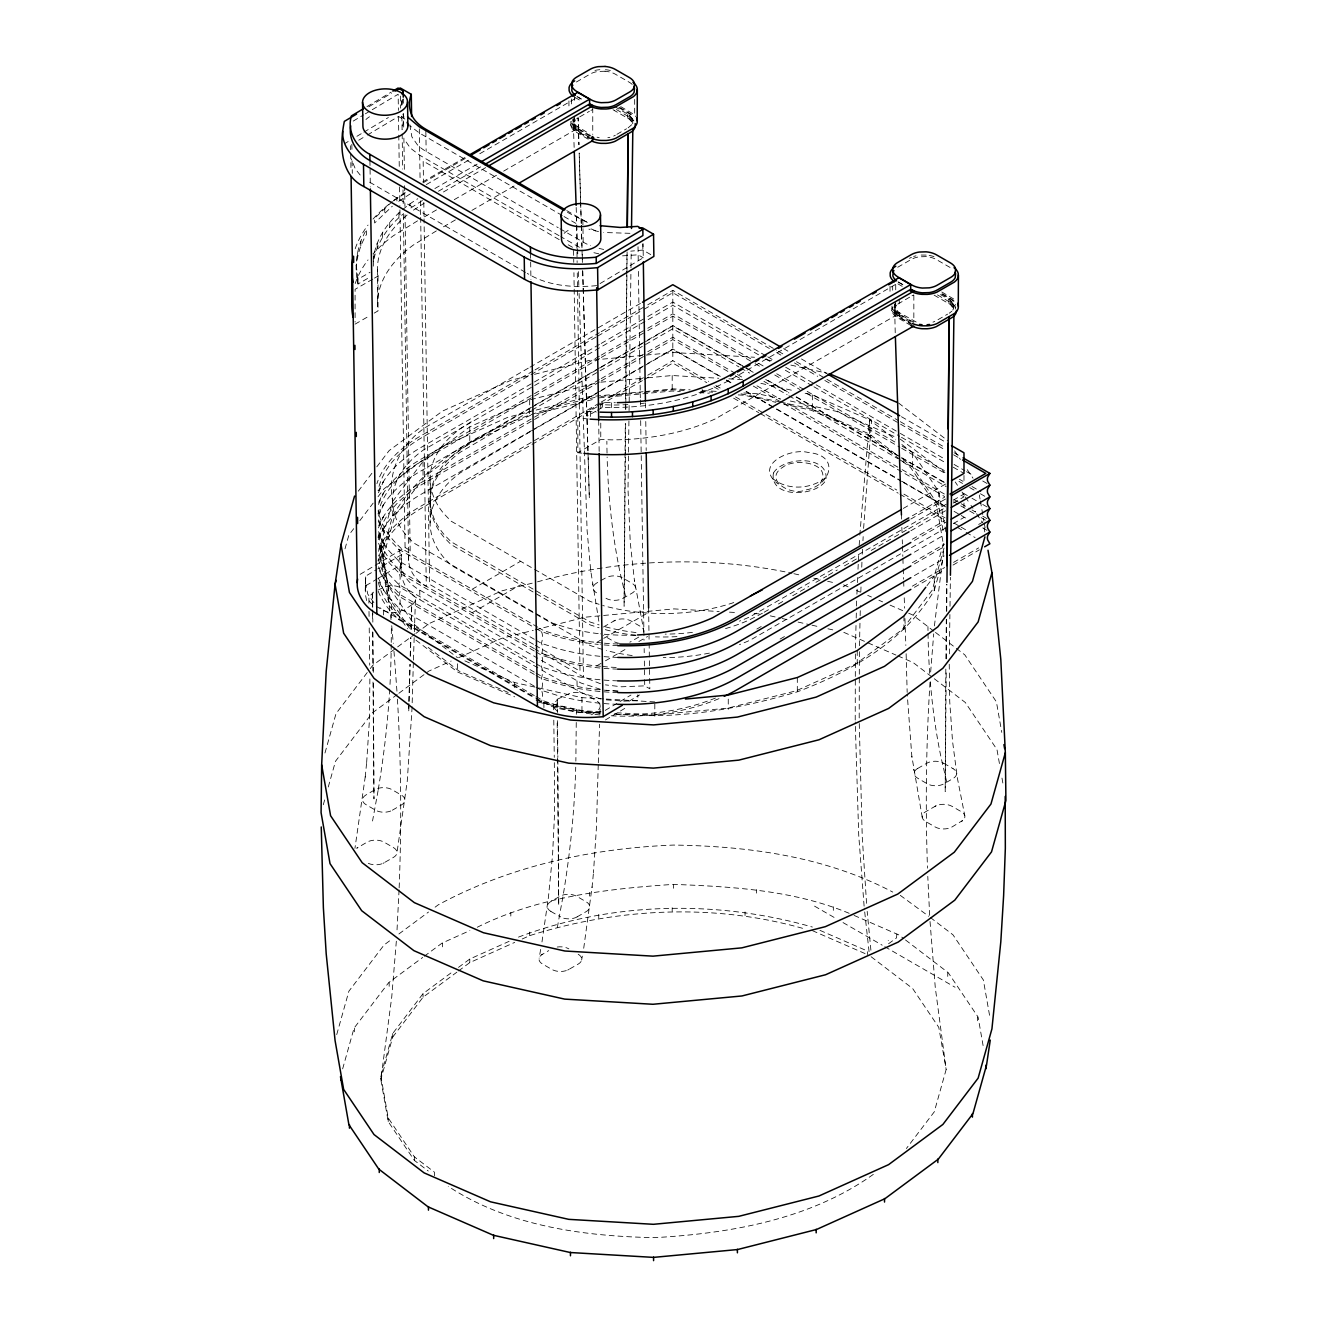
<?xml version="1.0" encoding="UTF-8"?>
<svg xmlns="http://www.w3.org/2000/svg" width="1327" height="1327" viewBox="0 0 1327 1327"><rect width="100%" height="100%" fill="white"/><g stroke="black" fill="none" stroke-linecap="round" stroke-linejoin="round"><path stroke-width="0.75" stroke-dasharray="5 3.75" d="M859.365 651.706L859.199 719.831M625.034 452.673L624.105 606.24L625.382 456.952M625.05 450.599L625.299 423.695M625.448 409.197L625.531 400.92M625.548 398.863L626.792 270.542M626.808 268.469L626.941 253.971M625.399 454.879L625.68 421.754M625.78 409.33L625.813 405.183M625.83 403.126L626.925 274.739M626.941 272.665L627.107 251.964M855.368 653.929L855.218 720.047M945.819 669.09L945.206 791.622L946.234 669.256M945.919 658.739L946.3 619.41M946.367 611.133L946.632 584.228M946.317 658.889L946.649 619.56M946.732 611.266L946.947 584.361M391.233 642.401L391.399 626.029M391.482 617.851L391.664 599.422M576.25 722.469L575.951 751.115A837.022 483.26 -60 0 1 575.852 761.134M576.333 714.274L576.416 706.097M408.865 703.426L408.749 711.504L408.998 703.293M408.898 701.402L409.943 664.396M412.183 702.763L413.36 662.173M628.932 420.908L628.003 489.182L630.275 542.76L634.505 581.243L634.389 580.247L643.728 630.358M629.064 410.557L630.955 269.879M630.972 267.805L631.204 251.251M949.236 664.213L949.734 701.651L952.521 741.13L957.364 778.086L964.812 815.74M949.369 653.863L949.9 614.55M950.016 606.273L950.397 577.311M859.481 645.718L860.095 617.702M860.145 615.695L860.377 605.693M401.733 105.447L401.749 97.916M409.827 124.738L411.851 136.781L417.375 144.776A53.379 31.35 -0.9 0 0 426.149 151.477L558.203 227.697M537.85 667.813L419.896 599.721C402.612 591.527 397.387 570.71 402.015 553.359L402.91 553.873L377.714 568.918M401.019 572.302L401.683 554.603M420.676 217.412L426.299 586.285C413.543 579.849 404.868 564.506 410.176 550.456L405.05 214.725M855.417 647.991L856.147 620.024M856.197 618.017L856.462 608.031M856.512 606.024L856.661 600.036M409.048 701.253L410.143 664.28M410.375 656.069L410.922 637.59M411.171 629.38L411.735 604.648A12.772 7.381 0 0 0 415.368 600.302L415.467 599.323A13.486 7.78 0 0 0 411.486 593.932L401.202 587.977A13.486 7.78 0 0 0 391.863 585.671A12.822 7.398 0 0 0 382.607 587.828L378.245 590.034M410.192 656.168L410.74 637.623M410.988 629.38L411.735 604.648M412.133 706.827L407.273 780.973L396.889 853.394M413.427 660.133L414.306 633.775M414.372 631.752L415.467 599.323M598.245 764.783L596.42 827.915L593.468 872.735M598.311 762.743L599.605 724.227M599.953 714.092L600.219 705.981A13.486 7.78 0 0 0 596.238 700.59L585.953 694.635A13.486 7.78 0 0 0 576.615 692.346L574.89 692.395A12.772 7.381 0 0 0 567.359 694.502L557.008 699.395L557.108 711.736M399.062 889.886L396.972 930.973M399.145 887.829C401.699 823.835 401.152 759.691 397.221 695.763M860.825 591.958L861.041 586.103M861.754 567.193L861.953 561.669M856.91 594.214L857.342 584.494M857.424 582.553L857.673 576.731M858.005 569.283L858.718 552.695M862.235 554.222L862.616 546.89M862.948 540.736L863.164 536.622M863.612 528.411L871.524 420.659L812.356 394.882L804.444 393.107M396.342 941.175L391.73 997.124L380.832 1079.481L388.214 1121.547L414.356 1160.395L428.239 1171.011M930.028 682.211C926.097 744.099 925.317 806.202 927.49 868.173M930.658 671.993L933.71 633.842M859.183 545.397L859.68 537.203M859.813 535.163L869.517 419.78L895.692 439.818M366.65 762.627L369.437 719.931L369.885 677.599M934.407 625.929L943.729 550.075M368.889 603.121L368.923 597.979A12.772 7.381 0 0 1 372.572 593.633L373.468 592.141M588.209 139.186L574.989 131.423A19.739 11.396 0 0 1 571.058 126.082L570.992 123.179A18.843 10.881 0 0 1 571.456 121.752M574.143 147.397L573.364 124.622L575.503 119.795M553.641 709.779L553.691 704.654A12.772 7.381 0 0 1 557.323 700.308L557.008 699.395M910.952 325.53L896.073 316.805A19.739 11.396 0 0 1 892.142 311.463L892.092 308.561A18.843 10.881 0 0 1 892.54 307.134M895.227 332.778L894.564 304.696C891.296 315.693 904.168 319.276 911.019 323.523M356.2 269.862C355.686 255.663 359.368 241.614 366.617 229.405L366.617 234.182C357.842 249.012 353.762 267.075 358.025 283.995L370.034 277.061M373.285 261.402C374.861 234.166 395.579 212.337 417.773 198.735M373.285 266.18L373.982 254.071M366.634 600.55L365.29 594.015L365.738 576.084L376.005 569.947M365.224 590.648L365.738 576.084M365.224 777.091L366.716 761.831M583.714 948.274L592.091 886.851M592.024 887.63L593.551 871.922M365.307 776.312L354.939 848.368M401.832 104.12L403.259 97.186L403.358 103.241M541.98 941.938L548.399 897.566L552.563 854.953L554.62 812.622L554.304 759.442M378.095 790.544L372.539 820.998M540.67 949.419L539.11 958.21M581.641 960.068L582.337 956.137M368.309 863.363A12.059 6.967 0 0 0 383.005 863.363L393.489 857.391A12.043 6.95 0 0 0 393.439 847.571L384.117 842.181A12.043 6.95 0 0 0 367.081 842.147L356.747 848.218L357.792 847.522M578.19 954.246A12.043 6.95 0 0 1 578.257 964.066L567.757 970.037A12.059 6.967 0 0 1 551.883 969.44L542.544 964.049A12.059 6.967 0 0 1 541.499 954.876L548.748 950.613M557.29 927.673L562.847 897.218A837.022 483.26 -60 0 0 575.719 767.188M567.757 970.037L568.935 969.44M345.003 548.831L348.868 535.046L353.728 528.66M594.795 383.387L529.689 399.891L469.775 426.863L423.048 461.464L392.726 501.324L380.832 543.738L380.832 558.02L388.214 600.086L407.538 628.816M324.966 753.023L336.03 713.578L369.039 670.185M380.832 558.02L392.726 515.606L392.726 501.324M323.29 804.759L324.966 798.837M328.283 786.977L335.482 761.283L372.224 712.997L397.188 694.519M336.726 1034.596L348.868 991.236L384.117 944.924L392.344 938.836M342.648 1068.865L354.044 1028.16L388.711 982.594L422.683 957.447M392.726 1033.501L392.726 1037.067L380.832 1079.481L380.832 1075.898L392.726 1033.501L423.048 993.641L452.043 972.16M614.335 713.826C676.106 720.179 738.16 709.348 797.311 691.831C851.204 671.346 904.185 641.505 934.274 590.399L934.274 576.117L943.995 541.416M944.028 548.018L932.234 590.117L902.128 629.678L855.766 664.014L796.3 690.77L727.777 708.154L654.875 714.971L617.685 712.798M934.274 590.399L943.995 555.698M930.028 921.502L935.27 987.47L946.168 1069.446L934.274 1111.844L906.374 1148.518M373.982 258.831C377.863 240.734 389.342 225.043 403.673 213.664M378.427 492.699L383.503 481.386L383.005 482.215M378.427 504.426L383.503 493.113L383.005 493.943M378.427 516.153L383.503 504.841L383.005 505.67M378.427 527.881L383.503 516.568L383.005 517.397M378.427 539.608L383.503 528.295L383.005 529.125M378.427 551.335L383.503 540.023L383.005 540.852M896.604 305.16L894.979 307.499L894.63 311.264M955.224 309.075L955.639 307.748M952.786 310.103C957.845 301.544 943.961 296.9 939.052 293.831M358.257 491.189L371.859 473.324M376.802 466.822L389.159 450.583L442.472 411.105L510.829 380.335L532.492 374.844M359.799 520.665L373.169 503.099M378.029 496.713L384.117 488.734L438.408 448.526L508.025 417.192L534.101 410.574M392.726 515.606C436.135 443.666 520.167 412.481 598.742 396.673M370.266 668.592L372.705 665.374L395.977 648.14M392.726 1037.067L423.048 997.207L456.886 972.16M820.219 483.293C833.24 463.173 795.072 457.467 783.03 467.087C762.627 479.594 791.041 496.381 805.174 490.061C830.32 486.329 841.401 455.327 808.359 452.524C790.61 447.481 752.492 465.014 778.285 484.04M927.009 585.671L934.274 576.117M631.702 124.721L628.135 127.84M392.344 201.439L374.629 218.209L374.629 222.986L392.344 206.199M961.378 821.579L962.357 820.667L952.073 826.937A12.043 6.95 0 0 1 935.071 826.92L925.715 821.529A12.043 6.95 0 0 1 925.665 811.693L936.165 805.738A12.059 6.967 0 0 1 952.04 806.335L961.378 811.726A12.059 6.967 0 0 1 962.423 820.882M951.841 311.231L949.22 313.222M393.87 200.195L408.6 190.159M591.577 714.772L596.486 711.322A12.822 7.398 0 0 0 600.219 705.981M397.636 646.913L414.256 634.605M415.915 633.377L429.218 623.524L501.672 590.913L535.478 582.337M398.863 693.275L428.82 671.097L451.147 661.045M869.649 436.251L871.093 435.273M825.361 477.803C810.946 489.364 787.508 490.642 772.944 478.732M398.913 933.959L428.521 912.031M435.107 907.17L438.408 904.732C510.729 865.751 591.942 848.285 673.602 845.067C748.843 846.128 825.411 856.578 892.756 892.076M424.308 956.236L442.107 943.066L469.874 930.575M458.495 967.383L469.775 959.039L509.104 941.341M458.495 970.966L469.775 962.606L514.71 942.386M896.87 934.059L896.538 937.874L888.244 944.011L888.244 940.445M873.332 1174.378C810.316 1219.347 730.696 1233.364 654.808 1237.643C583.648 1236.3 508.755 1226.231 448.244 1186.338M603.553 627.007A12.043 6.95 0 0 1 604.581 626.311L615.081 620.356A12.059 6.967 0 0 1 630.955 620.953L640.294 626.344A12.059 6.967 0 0 1 643.728 632.183M934.988 806.335L936.165 805.738M917.604 768.515L926.81 763.207A11.976 6.917 0 0 1 943.713 763.29M576.698 118.75L578.124 117.804L578.937 144.709L578.124 117.804M897.798 304.115L910.438 296.701M541.499 954.876L542.544 954.196M393.406 200.891L407.041 192.083M410.275 193.858L396.906 202.5L396.906 197.723M422.434 200.477L409.993 208.521L409.993 203.761M413.477 210.13L424.142 203.23M471.218 421.704L460.486 428.638A139.385 80.466 0 0 0 444.064 513.897L451.064 521.146L590.133 601.446L599.091 604.316M366.965 106.608L391.15 92.16M368.806 106.774L391.531 93.189M353.247 121.072L363.615 114.868M365.34 113.84L370.515 110.738M372.24 109.71L398.15 94.234L398.399 110.39M344.672 143.615L348.172 141.525M356.913 136.299L362.155 133.164M363.913 132.136L388.38 117.506M358.771 140.198L365.671 136.067M367.397 135.022L398.498 116.461L403.607 119.397L402.098 129.747L401.849 113.575M600.086 283.563L643.263 257.77L643.048 243.621M360.164 574.326L405.067 547.504L399.858 205.569M365.887 585.671L376.155 579.534M377.863 578.522L401.832 564.207M605.278 710.36L630.955 695.016M629.114 701.203L639.465 695M605.427 719.947L627.671 706.661M422.749 181.882L465.512 157.183M423.081 182.827L467.668 157.084M426.315 184.586L470.869 158.875M479.777 153.733L576.001 98.165M434.891 188.534L477.571 163.885M438.441 191.237L482.895 165.576M443.45 191.984L486.113 167.368M579.733 116.876L589.354 111.319M417.541 220.846L393.406 235.725A191.138 110.357 0 0 0 373.003 253.921M424.54 216.815L436.782 209.732M454.265 199.647L496.547 175.23M503.646 171.133L574.641 130.146L589.453 138.705M436.334 230.915L413.477 244.948A165.477 95.527 0 0 0 377.399 304.663L378.029 310.9L370.979 314.98M443.45 226.817L457.666 218.607M471.881 210.396L514.544 185.763M358.025 283.995L358.025 279.217L370.034 272.284M616.906 134.309L626.526 128.769M372.738 279.134L355.089 289.319L355.089 322.096M374.496 278.106L378.029 276.066L377.399 269.845A165.477 95.527 0 0 1 407.124 215.057M355.089 324.136L369.205 315.992M528.262 368.176L433.664 422.782C404.951 437.13 386.439 468.215 392.543 500.611M530.037 367.148L640.692 303.253M533.155 370.979L420.344 436.119A157.697 91.049 0 0 0 376.918 483.658M534.947 369.951L599.406 332.729M601.197 331.7L645.967 305.857M647.758 304.812L672.822 290.348L776.726 350.328M595.923 337.108L422.434 437.263A154.828 89.39 0 0 0 378.046 490.592M597.714 336.079L642.417 310.253M644.209 309.224L672.822 292.703L769.395 348.47M599.406 344.456L420.344 447.846A157.697 91.049 0 0 0 378.112 492.052M601.197 343.428L645.967 317.584M647.758 316.539L672.822 302.075L765.978 355.852M599.406 356.183L420.344 459.573A157.697 91.049 0 0 0 378.112 503.779M601.197 355.155L645.967 329.312M647.758 328.267L672.822 313.802L751.646 359.302M599.505 358.489L422.434 460.718A154.828 89.39 0 0 0 378.046 514.047M601.28 357.461L646 331.65M647.792 330.622L672.822 316.158L753.305 362.619M599.406 367.911L420.344 471.301A157.697 91.049 0 0 0 378.112 515.506M601.197 366.882L645.967 341.039M647.758 339.994L672.822 325.53L744.48 366.899M530.087 408.301L460.486 449.239A139.385 80.466 0 0 0 444.064 534.499L451.064 541.748L590.133 622.031L599.091 624.917M531.878 407.273L672.822 325.911L740.698 365.091M530.087 411.171L460.486 452.092A139.385 80.466 0 0 0 444.064 537.352L451.064 544.601L590.133 624.901L599.091 627.771M531.878 410.126L672.822 328.764L738.923 366.915M599.406 379.638L420.344 483.028A157.697 91.049 0 0 0 378.112 527.234M601.197 378.61L645.967 352.766M647.758 351.721L672.822 337.257L735.523 373.451M599.505 381.944L422.434 484.173A154.828 89.39 0 0 0 378.046 537.501M601.28 380.915L646 355.105M647.792 354.077L672.822 339.612L728.274 371.626M599.406 391.365L420.344 494.755A157.697 91.049 0 0 0 378.112 538.961M601.197 390.337L645.967 364.494M647.758 363.449L672.822 348.984L724.774 378.975M530.087 431.756L460.486 472.694A139.385 80.466 0 0 0 444.064 557.954L451.064 565.202L590.133 645.486L602.69 649.533M531.878 430.728L672.822 349.366L719.267 376.171M599.406 403.093L420.344 506.483A157.697 91.049 0 0 0 378.112 550.688M601.197 402.064L645.967 376.221M647.758 375.193L672.822 360.712L708.651 381.396M595.641 411.27L587.065 416.23L587.065 411.453L595.641 406.493M597.366 405.515L602.508 402.529L615.38 402.711M642.417 380.617L422.434 507.627A154.828 89.39 0 0 0 378.046 560.956M644.209 379.588L672.822 363.067L706.81 382.69M597.366 410.275L602.508 407.306C646.913 408.716 692.545 400.754 731.691 379.041L898.877 282.518L903.936 285.454M897.716 267.258L911.301 259.412A17.218 9.936 0 0 1 919.229 256.824L926.146 256.609A18.313 10.566 0 0 1 936.447 259.594L950.397 267.639A18.313 10.566 0 0 1 951.957 268.668M588.043 418.934L577.826 417.922L577.826 452.739L600.766 439.502L611.581 439.851A165.477 95.527 0 0 0 714.988 419.033L895.725 315.527L912.196 325.032M411.884 604.73L403.259 610.636L401.699 610.453A12.772 7.381 0 0 1 394.169 612.543L392.444 612.61A13.486 7.78 0 0 1 383.121 610.304L376.238 606.356M938.007 319.691L947.611 314.134M472.13 589.271L520.599 561.288M472.13 612.726L520.599 584.743M600.932 580.579L605.726 577.826A11.976 6.917 0 0 1 622.612 577.908L632 583.283A11.976 6.917 0 0 1 632.166 593.086L622.91 598.377A11.976 6.917 0 0 1 606.008 598.278M596.702 642.417L601.977 639.365M603.735 638.353L647.626 613.008M638.735 637.093L630.988 641.571A12.043 6.95 0 0 1 629.811 642.168M596.702 665.872L603.735 661.808M605.477 660.796L626.56 648.638M638.851 641.538L647.626 636.462M903.305 508.44L946.134 483.708L899.673 456.87M392.361 810.2L401.567 804.875A11.976 6.917 0 0 0 401.401 795.122L392.112 789.714A11.976 6.917 0 0 0 375.126 789.615L365.97 794.956A11.976 6.917 0 0 0 366.119 804.709L375.425 810.133A11.976 6.917 0 0 0 392.41 810.216M912.379 515.788L944.625 497.177M910.853 519.039L946.018 498.736M946.134 504.31L750.369 616.591A139.385 80.466 0 0 1 739.471 621.136M953.284 500.179L963.983 494.009M764.153 612.228L771.302 608.098M778.435 603.984L785.567 599.87M792.7 595.74L808.757 586.468M815.906 582.354L826.605 576.167M828.396 575.138L837.304 569.996M844.453 565.866L856.927 558.667M871.209 550.423L892.623 538.065M894.398 537.037L906.888 529.821M908.68 528.793L946.134 507.163L903.256 482.398M953.284 503.033L963.983 496.862L960.416 494.789M910.853 530.767L946.018 510.464M756.871 629.031L762.229 625.929M912.379 539.243L944.625 520.632M914.419 540.421L946.018 522.191M946.134 527.764L750.369 640.045A139.385 80.466 0 0 1 739.471 644.59M953.284 523.634L963.983 517.464M914.419 552.148L944.26 534.93M780.11 639.067L785.468 635.981M912.379 562.698L944.625 544.087M978.646 524.447L985.812 520.317L980.437 517.215M914.419 563.875L944.26 546.658M914.419 575.603L944.26 558.385M912.379 586.152L944.625 567.541M953.566 562.383L978.646 547.902M914.419 587.33L944.26 570.112M953.035 565.053L979.359 549.842M577.112 916.857L586.318 911.549A11.976 6.917 0 0 0 586.152 901.796L576.863 896.372A11.976 6.917 0 0 0 559.878 896.289L550.722 901.614A11.976 6.917 0 0 0 550.871 911.384M762.378 613.256L750.369 619.444A139.385 80.466 0 0 1 723.878 629.048M613.887 620.953L615.081 620.356M383.005 863.363L384.183 862.766M590.946 110.406L592.588 109.577M613.688 136.067L615.313 135.238M909.493 258.301L911.433 257.322M912.031 295.772L913.673 294.959M530.7 415.235L471.234 442.007L424.872 476.327L394.766 515.888L382.972 557.987L390.304 599.738L409.479 628.235M458.595 657.694L501.407 638.42L533.272 630.342M477.272 927.241C537.933 896.952 606.588 888.841 673.436 884.379C733.765 886.668 796.134 890.367 852.216 914.602M518.459 937.127C611.764 901.697 716.597 899.656 812.356 927.042M522.208 939.002L529.689 935.635C618.316 907.718 714.739 903.123 804.444 928.85M932.964 322.129L934.772 321.433M534.466 374.33L589.603 360.347L673.419 352.518L754.516 357.262M536.108 410.06L588.243 396.839L643.114 391.714M536.572 413.742L595.309 398.846M537.468 581.84C619.692 558.883 708.419 555.316 791.904 573.264M535.262 629.827L585.041 617.204L674.033 608.894L719.184 611.531M607.849 137.693L609.922 137.295M650.728 254.602L642.882 250.057L630.756 251.151M649.683 678.445L649.832 688.813L644.723 685.86L621.484 686.789L605.427 684.865M600.783 382.193L645.668 377.996M647.709 377.813L672.192 375.524L718.736 378.245M645.154 391.531L673.602 388.861L690.123 389.839M600.783 396.474L672.192 389.806L684.334 390.52M599.223 397.851L672.125 391.034L680.386 391.531M596.619 285.637C573.115 287.859 547.852 286.118 527.3 273.412M629.943 233.32L603.685 232.49M599.19 712.616L576.532 712.217L556.395 708.054A60.644 35.613 -0.9 0 1 543.854 702.597L383.403 609.972A60.644 35.613 -0.9 0 1 379.87 607.7M921.187 255.049L926.511 255.083M622.512 255.846L638.154 254.817L643.263 257.77M587.065 411.453L596.304 412M605.046 71.227L598.129 71.442A17.218 9.936 0 0 0 590.216 74.03L576.631 81.876A17.218 9.936 0 0 0 575.122 82.871M728.855 378.842L745.044 379.787M702.497 390.553L716.962 391.399M743.8 392.974L758.264 393.82L780.309 398.764M700.523 391.465L712.665 392.178M740.997 393.837L778.7 401.617M698.981 392.61L709.315 393.223M738.243 394.915L744.43 395.264L775.864 402.313M729.452 612.145L737.663 612.626M754.084 613.572L760.238 613.937M464.865 660.879L514.644 682.559L581.956 697.654L604.216 698.947M606.24 699.064L654.808 701.917M601.164 711.819L582.57 710.741L535.411 700.158M538.397 702.165L581.956 711.935L600.169 712.997M617.868 691.384L606.107 690.272M577.826 452.739L581.923 453.154M602.508 642.981L591.162 641.853A154.828 89.39 0 0 1 543.174 630.308L539.625 628.252M604.432 643.18L608.297 643.562A154.828 89.39 0 0 0 617.934 644.026M600.567 666.254L591.162 665.308A154.828 89.39 0 0 1 543.174 653.763M602.508 666.436L608.297 667.017A154.828 89.39 0 0 0 617.934 667.481M597.747 582.42L596.52 583.134A11.976 6.917 0 0 0 596.686 592.887M606.257 699.876L624.154 701.137L637.939 700.523L637.856 694.767M597.067 137.212L599.157 137.626M766.641 359.65L772.712 361.01M790.892 365.091L827.268 373.252M760.885 383.337L794.541 390.884M790.345 401.019L836.458 411.353L896.505 437.512M780.691 402.064L812.356 409.164L869.517 434.062L896.654 454.829M783.726 404.088L811.228 410.259L870.197 435.936M793.894 573.712L801.84 575.487M813.75 578.174L819.704 579.501M827.633 581.276L833.588 582.619M770.241 615.844L780.193 618.067M782.184 618.515L790.129 620.306M798.091 622.081L810.017 624.768M812.008 625.199L819.953 626.991M827.915 628.782L833.887 630.109M598.527 231.611L588.889 229.123M599.074 248.414L603.652 249.459M593.915 252.711L598.859 253.822M600.55 689.327L581.044 683.04L539.492 659.254M600.7 698.914L581.176 692.644L539.625 668.858M600.501 683.753L583.449 677.019L535.229 649.168M536.075 628.55L541.416 631.652L557.124 636.695A157.697 91.049 0 0 0 598.228 644.391M536.075 698.914L541.416 702.016L557.124 707.059A157.697 91.049 0 0 0 600.169 714.954M587.314 222.405L567.508 212.386M916.177 322.013L898.047 311.895L894.448 305.973M900.27 439.137L944.907 472.445M843.524 584.842L849.114 587.28M856.562 590.515L860.278 592.141M867.725 595.392L871.441 597.001M878.889 600.252L882.621 601.877M890.069 605.112L903.09 610.785M908.68 613.223L912.644 614.948L933.843 631.171M843.823 632.349L866.183 642.086M868.04 642.898L895.99 655.074M897.865 655.87L913.076 662.505L932.649 677.5M508.208 692.462L459.042 671.047L427.758 647.112M415.965 640.161L457.483 671.943L514.644 696.841M900.27 895.343L928.734 916.277M854.074 915.414L898.943 934.954L903.869 938.72M819.953 930.36L867.46 951.044L867.46 954.627M812.356 930.625L865.569 953.798M613.008 109.726L629.297 119.131L632.266 122.548L632.266 118.518L629.297 115.101L614.683 106.542L614.683 110.572M934.092 295.108L950.381 304.513L953.814 309.174L953.814 305.144M579.418 247.303L560.79 236.687M620.704 106.608L632.962 113.823A20.917 12.076 0 0 1 635.683 116.494M941.788 291.99L954.047 299.205A20.917 12.076 0 0 1 955.556 300.483M619.709 107.404L631.27 114.222A19.739 11.396 0 0 1 633.842 116.743M942.452 293.748L952.371 299.603A19.739 11.396 0 0 1 955.772 303.501M618.863 107.703L629.313 113.74A18.313 10.566 0 0 1 633.244 117.091M941.689 294.08L950.397 299.122A18.313 10.566 0 0 1 955.589 305.077M616.392 109.527L631.27 118.252A19.739 11.396 0 0 1 633.842 120.774M937.476 294.909L952.371 303.618A19.739 11.396 0 0 1 955.772 307.532M576.946 96.407L582.171 99.425M898.047 281.772L903.272 284.791M577.776 97.136L581.16 99.094M575.022 97.452L580.297 100.487M897.865 283.845L903.14 286.881M591.577 139.086C584.593 134.276 570.129 131.108 573.48 119.33L575.719 125.451L589.934 134.11M590.897 135.918L576.946 127.873A18.313 10.566 0 0 1 571.755 121.918L571.589 120.575M589.868 136.117L574.989 127.392A19.739 11.396 0 0 1 571.058 122.051L570.859 120.608L570.859 124.638M910.952 321.499L896.073 312.774A19.739 11.396 0 0 1 892.142 307.433M589.072 137.029L573.297 127.79A20.917 12.076 0 0 1 569.134 122.134M910.156 322.411L894.381 313.172A20.917 12.076 0 0 1 890.782 309.025M566.778 210.628L582.835 219.9A53.379 31.35 -0.9 0 0 586.451 221.808M562.25 215.505L419.382 133.015L410.01 125.849M564.025 216.533L576.532 223.749L576.432 217.545M783.577 348.636L788.935 351.738M801.442 358.954L826.439 373.401M901.464 416.711L946.118 442.488M778.518 351.356L783.892 354.475M796.432 361.707L825.095 378.261M826.887 379.29L898.528 420.659M900.32 421.687L945.106 447.547M954.063 452.723L961.229 456.853M776.56 352.6L781.918 355.686M794.442 362.918L817.697 376.337M824.847 380.467L944.675 449.654M953.615 454.813L960.765 458.943M559.977 228.725L583.183 242.128A53.379 31.35 -0.9 0 0 590.615 245.694M559.015 235.659L419.73 155.242L410.342 148.077L404.37 139.451M767.769 356.88L773.143 359.982M785.684 367.231L814.347 383.768M816.138 384.813L898.528 432.386M900.32 433.415L945.106 459.275M954.063 464.45L964.812 470.654M966.603 471.682L973.769 475.829M982.726 480.988L988.101 484.09M559.214 239.623L423.164 161.065L423.479 181.716M568.172 244.782L573.546 247.884L573.762 262.348M758.563 354.807L672.822 305.31L422.931 450.317A139.385 80.466 0 0 0 406.51 535.577L413.493 542.826L552.563 623.126L565.136 627.157A139.385 80.466 0 0 0 598.46 633.642M765.712 358.937L771.07 362.022M785.352 370.266L812.157 385.742M813.932 386.771L899.673 436.268M901.464 437.313L946.118 463.09M953.267 467.22L963.983 473.407M758.812 363.449L764.186 366.551M776.726 373.783L805.389 390.337M807.181 391.365L894.945 442.04M902.111 446.187L945.106 471.002M959.438 479.279L963.02 481.336M971.978 486.511L980.935 491.687M755.096 363.664L762.245 367.795M774.769 375.01L799.799 389.475M806.965 393.605L899.955 447.299M901.746 448.327L944.675 473.109M958.973 481.369L962.556 483.426M969.705 487.556L978.646 492.732M980.437 493.76L985.812 496.862M746.272 367.927L753.437 372.074M767.769 380.335L789.266 392.759M796.432 396.889L900.32 456.87M902.111 457.915L945.106 482.729M963.02 493.063L970.186 497.21M971.978 498.239L980.935 503.414M982.726 504.442L988.101 507.544M742.49 366.119L753.205 372.306M765.712 379.522L788.935 392.941M796.084 397.055L897.898 455.841M740.698 367.944L749.639 373.103M763.921 381.347L787.143 394.766M788.935 395.794L897.898 458.694M899.673 459.739L946.118 486.545M737.314 374.479L742.689 377.598M757.02 385.858L780.309 399.311M787.475 403.441L900.32 468.597M902.111 469.642L945.106 494.457M954.063 499.632L959.438 502.734M961.229 503.762L970.186 508.938M971.978 509.966L975.561 512.04L970.982 505.388M982.726 516.17L988.101 519.272M735.423 375.757L740.781 378.858M753.305 386.074L781.918 402.595M783.71 403.64L944.675 496.563M953.615 501.722L958.973 504.824M960.765 505.852L967.93 509.983M969.705 511.011L978.646 516.186M726.566 380.003L731.94 383.105M746.272 391.382L774.935 407.936M776.726 408.965L900.32 480.324M902.111 481.369L945.106 506.184M954.063 511.359L959.438 514.461M961.229 515.49L966.603 518.592M982.726 527.897L988.101 530.999M726.416 380.302L731.774 383.387M746.056 391.647L774.636 408.135M776.428 409.18L901.464 481.369M525.509 272.383L366.534 180.372M715.817 385.527L721.191 388.629M735.523 396.906L764.186 413.46M765.978 414.488L896.737 489.995M903.903 494.125L945.106 517.912M954.063 523.087L959.438 526.189M961.229 527.217L966.603 530.319M713.959 386.82L719.334 389.922M733.632 398.183L758.679 412.631M760.454 413.659L898.18 493.18M899.955 494.208L944.675 520.018M957.198 527.25L964.347 531.381M966.139 532.409L975.08 537.568M943.746 763.274L953.085 768.665M405.067 547.504L410.176 550.456M537.85 627.223L401.069 548.25A154.828 89.39 0 0 1 378.095 510.646M378.245 520.93A157.697 91.049 0 0 0 390.022 540.189L398.73 549.262L534.283 627.522M534.283 639.249L398.73 560.989L390.005 551.932A157.697 91.049 0 0 1 378.245 532.658M536.075 640.278L541.416 643.379L557.124 648.422A157.697 91.049 0 0 0 600.169 656.318M533.454 644.308L429.616 584.361L424.043 218.889M535.245 645.337L579.999 671.18L573.928 272.665M534.3 648.638L401.069 571.705A154.828 89.39 0 0 1 378.095 534.101M534.283 650.976L398.73 572.717L390.005 563.66A157.697 91.049 0 0 1 378.245 544.385M536.075 652.005L541.416 655.107L557.124 660.149A157.697 91.049 0 0 0 600.169 668.045M400.87 562.714C401.218 574.608 409.744 584.543 419.747 590.133L537.7 658.225M534.283 662.704L398.73 584.444L390.005 575.387A157.697 91.049 0 0 1 378.245 556.113M536.075 663.732L541.416 666.834L557.124 671.877A157.697 91.049 0 0 0 600.169 679.772M534.3 672.092L401.069 595.159A154.828 89.39 0 0 1 378.095 557.556M536.075 673.104L543.174 677.218A154.828 89.39 0 0 0 600.65 689.858M534.283 674.431L398.73 596.171L390.005 587.115A157.697 91.049 0 0 1 378.245 567.84M536.075 675.46L541.416 678.561L557.124 683.604A157.697 91.049 0 0 0 600.169 691.5M534.283 686.159L398.73 607.899L390.005 598.842A157.697 91.049 0 0 1 378.245 579.567M536.075 687.187L541.416 690.289L557.124 695.331A157.697 91.049 0 0 0 600.169 703.227M534.3 695.547L401.069 618.614A154.828 89.39 0 0 1 378.095 581.01M536.075 696.559L543.174 700.673A154.828 89.39 0 0 0 600.65 713.312M378.245 591.295A157.697 91.049 0 0 0 390.022 610.569L398.73 619.626L534.283 697.886M814.562 906.142L835.91 918.466M843.027 922.58L882.173 945.172M884.794 946.698L955.042 987.238M550.838 911.4L560.176 916.791M898.545 403.01L947.743 440.664M901.862 444.528L912.644 452.772L938.786 491.637L946.168 533.703M903.057 459.723L912.644 467.054L938.786 505.919L943.696 533.968M867.958 434.957L900.884 460.154M902.542 461.414L910.753 467.718L936.696 506.284L943.679 546.044M935.469 632.415L964.795 654.858L996.411 701.85L1001.769 732.388M934.291 678.744L965.31 702.481L996.975 749.556L999.48 763.821M930.36 917.504L952.985 934.822L983.357 979.973L990.141 1018.672M905.512 939.98L948.224 972.674L978.099 1017.079L983.722 1049.126M871.109 956.734L912.644 988.515L938.786 1027.38L946.168 1069.446M391.017 619.659L380.832 543.738L388.214 585.804L414.356 624.652L457.483 657.661M380.832 1075.898L388.214 1117.964L414.356 1156.829L434.41 1172.172L434.41 1175.739M360.181 175.031L355.371 169.01L351.273 158.958M373.915 602.707L367.761 594.081L365.074 581.06M954.627 450.898L960.366 459.424M967.25 469.658L972.99 478.184M955.224 481.966L957.48 485.317M961.975 492.002L964.231 495.353M965.359 497.028L969.855 503.713M976.606 513.748L982.229 522.108M383.171 530.75L383.685 531.58L378.029 518.608M383.171 542.478L383.685 543.307L378.029 530.336M383.171 554.205L383.685 555.034L378.029 542.063M383.171 565.932L383.685 566.762L378.029 553.79M383.171 577.66L383.685 578.489L378.029 565.518M383.171 589.387L383.685 590.216L378.029 577.245M402.861 114.089L404.038 117.224M632.266 118.518L632.896 121.022M356.2 265.085L358.025 279.217M946.632 781.603L941.075 757.551A837.022 483.26 -60 0 1 930.26 680.983M625.548 596.221L619.991 572.186A837.022 483.26 -60 0 1 607.119 457.019M922.282 817.515L911.831 756.241L907.237 694.386M598.842 621.235L590.747 570.875L587.115 530.667L578.987 290.265M979.326 495.004L980.039 499.002M980.388 500.992L983.888 520.997M984.236 522.987L985.298 528.992M984.07 527.847L984.783 531.928M1001.985 778.086L1003.411 786.247M573.364 124.622L573.546 125.883M911.831 756.241L911.948 757.236M913.54 769.295L913.656 770.307M590.747 570.875L590.863 571.854M592.456 583.93L592.572 584.925M869.069 951.691L864.292 908.166M401.666 101.316L401.998 104.651M870.91 950.248L867.178 911.367M864.109 906.159L858.718 835.048L855.235 722.004M391.73 625.697L393.29 643.429M393.986 651.308L396.972 691.666M866.564 903.339L862.235 836.591L859.216 721.788M929.663 915.365L927.789 876.384M901.415 514.976L901.564 519.122M901.846 527.4L901.978 531.546M902.26 539.824L902.41 543.97M902.476 546.044L902.824 556.395M902.891 558.468L903.173 566.745M903.239 568.819L903.604 579.169M903.67 581.243L903.952 589.52M904.234 597.797L904.583 608.164M904.931 618.515L905.843 645.436M906.125 653.713L907.17 692.395M576.183 207.443L577.51 246.772M577.593 248.846L577.792 255.066M578.356 271.62L578.92 288.191M581.292 223.367L579.186 152.987L580.562 200.46M581.359 225.424L581.989 246.125M582.238 254.402L582.487 262.68M582.735 270.957L589.337 498.056L587.994 452.59M580.629 202.533L581.243 223.201M581.292 225.275L581.972 248M582.022 250.073L582.387 262.464M582.636 270.725L587.927 450.533M645.469 402.827L645.569 409.048M645.768 421.488L646.199 450.5M648.604 607.998L649.102 641.157M649.135 643.23L649.649 676.388M642.782 244.002L642.882 250.057M638.022 246.739L638.27 263.111M638.403 271.405L640.327 397.801M640.36 399.875L640.493 408.169M640.676 420.609L644.026 640.278M644.159 648.555L644.225 652.702M644.341 660.995L644.607 677.583M644.623 679.64L644.723 685.86M598.676 420.344L599.157 451.429M582.835 219.9L583.183 242.128M576.565 225.772L577.129 262.547M577.278 272.914L583.449 677.019M577.013 680.933L577.162 690.521M543.854 702.597L543.97 710.277M530.535 253.258L530.933 279.615M425.851 131.273L426.149 151.477M423.794 202.368L424.026 216.815M419.315 128.885L420.095 180.107M420.427 200.825L420.642 215.339M419.747 590.133L419.896 599.721M403.508 113.342L403.756 129.764M403.889 138.058L404.387 171.216M404.619 185.714L404.934 206.448M402.164 133.894L402.695 169.11M403.01 189.844L403.259 206.415M403.391 214.709L408.666 560.79M400.406 96.058L400.588 108.167M398.498 116.461L398.747 133.032M398.78 135.105L399.278 168.264M399.56 186.908L399.825 203.495M383.403 609.972L383.503 615.728M369.934 160.534L370.333 186.908M351.854 144.311L351.954 150.532M352.103 160.899L352.302 173.339M350.61 145.705L350.66 149.752M350.726 153.832L350.975 170.42M553.79 720.13L554.271 757.369M369.006 611.399L369.088 617.602M369.221 627.953L369.719 665.192M557.323 700.308L557.44 712.516M557.522 720.661L557.854 757.319M557.887 759.359L558.717 905.561L557.174 719.98M372.572 593.633L372.705 607.899M372.721 609.922L372.837 622.147M372.937 632.332L373.318 673.054M373.418 683.239L373.965 798.887L372.987 681.215M372.257 592.738L372.406 611.249M372.423 613.306L372.489 621.534M372.572 631.834L372.904 670.915M977.568 1017.162L977.568 1020.745M963.983 475.464L963.983 481.635M963.983 503.033L963.983 507.163M953.35 303.9L953.35 307.914M952.62 302.689L952.62 306.719M951.625 301.544L951.625 305.575M950.381 300.483L950.381 304.513M948.921 299.52L948.921 303.551M947.743 972.84L947.743 976.407M938.786 491.637L938.786 505.919M913.839 295.257L913.839 321.897M912.644 452.772L912.644 467.054M903.952 615.977L903.952 630.259M899.524 312.857L899.524 316.888M899.225 299.156L899.225 303.186M898.047 311.895L898.047 315.909M896.803 310.833L896.803 314.847M895.725 284.807L895.725 290.945M895.659 302.274L895.725 315.527M895.078 308.478L895.078 312.509M894.979 303.468L894.979 307.499M892.673 286.284L892.673 290.215M891.96 305.99L891.96 310.02M890.019 286.3L890.019 294.163M869.517 419.78L869.517 434.062M857.225 650.562L857.225 664.844M833.339 906.772L833.339 910.355M812.356 394.882L812.356 409.164M797.311 677.533L797.311 691.831M756.539 889.554L756.539 893.121M745.044 911.948L745.044 915.53M728.258 699.13L728.258 709.331M702.199 389.425L702.199 392.593M673.419 884.694L673.419 888.261M672.822 290.348L672.822 360.712M672.192 375.524L672.192 389.806M672.192 907.685L672.192 911.267M654.808 703.957L654.808 716.198M634.671 99.409L634.671 115.134M632.714 119.762L632.714 123.793M631.536 117.307L631.536 121.338M630.541 116.162L630.541 120.193M629.297 115.101L629.297 119.131M627.82 114.139L627.82 118.169M611.565 402.844L611.565 407.605M602.508 402.529L602.508 407.306M600.766 408.766L600.766 404.669L611.581 405.034A165.477 95.527 0 0 0 628.086 404.569M600.766 423.114L600.766 439.502M598.742 914.552L598.742 918.118M592.754 107.835L592.754 134.458M590.598 411.801L590.598 416.578M589.603 892.524L589.603 896.09M581.956 697.654L581.956 711.935M578.439 127.475L578.439 131.506M576.963 126.513L576.963 130.544M575.719 125.451L575.719 129.482M574.724 124.307L574.724 128.337M574.641 95.328L574.641 103.523M574.558 116.892L574.641 130.146M573.878 118.086L573.878 122.117M573.994 123.096L573.994 127.127M571.589 98.944L571.589 106.807M568.935 100.918L568.935 108.797M529.689 399.891L529.689 414.19M529.689 932.068L529.689 935.635M514.644 682.559L514.644 690.72M510.829 912.495L510.829 916.078M469.775 426.863L469.775 441.161M469.775 959.039L469.775 962.606M457.483 663.782L457.483 671.943M442.472 943.281L442.472 946.848M430.097 478.931L430.097 499.533M430.097 502.386L430.097 522.987M423.048 461.464L423.048 475.746M423.048 993.641L423.048 997.207M414.356 624.652L414.356 632.83M414.356 1156.829L414.356 1160.395M398.946 212.751L398.946 217.512M389.723 222.405L389.723 227.166M389.159 982.743L389.159 986.326M388.214 585.804L388.214 600.086M388.214 1117.964L388.214 1121.547M384.764 207.609L384.764 212.386M382.425 232.59L382.425 237.367M378.029 276.066L378.029 310.9M377.399 269.845L377.399 304.663M377.167 243.189L377.167 247.967M360.828 241.05L360.828 245.827M357.411 277.177L357.411 281.954M357.345 252.993L357.345 257.77M354.558 1028.226L354.558 1031.792M644.441 403.159A165.477 95.527 0 0 1 640.377 403.607M372.821 604.366A13.486 7.78 0 0 1 368.823 598.975M391.216 644.441A837.022 483.26 -60 0 1 389.856 687.038M389.74 689.095A837.022 483.26 -60 0 1 378.079 790.56M917.571 768.482A11.976 6.917 0 0 0 917.77 778.269L927.059 783.676A11.976 6.917 0 0 0 944.044 783.776L953.201 778.435A11.976 6.917 0 0 0 953.051 768.681M929.68 673.37A837.022 483.26 -60 0 1 928.021 632.548M927.988 630.574A837.022 483.26 -60 0 1 927.955 626.609M929.149 255.414A20.917 12.076 0 0 1 936.315 257.488M913.639 256.476A19.988 11.528 0 0 1 916.028 255.812M913.756 322.196A18.313 10.566 0 0 1 911.981 321.3L898.047 313.255A18.313 10.566 0 0 1 892.839 307.3M355.221 283.547A191.138 110.357 0 0 1 368.043 259.91M355.221 248.713A191.138 110.357 0 0 1 368.043 225.092M373.003 219.088A191.138 110.357 0 0 1 388.529 204.59M635.484 635.036A139.385 80.466 0 0 1 600.385 633.858M619.377 643.346A12.043 6.95 0 0 1 613.97 641.538L604.631 636.147A12.043 6.95 0 0 1 603.603 635.467M572.236 120.375A18.843 10.881 0 0 1 573.33 119.082M607.036 453.088A837.022 483.26 -60 0 1 606.87 441.227M594.944 70.431A19.988 11.528 0 0 1 600.103 69.668M605.427 69.701A20.917 12.076 0 0 1 610.586 70.547M632.183 84.414A18.313 10.566 0 0 0 629.297 82.274L615.38 74.212A18.313 10.566 0 0 0 605.046 71.227M733.765 602.558A139.385 80.466 0 0 1 602.69 605.477M692.429 632.382A139.385 80.466 0 0 1 665.209 634.124M636.015 632.548A139.385 80.466 0 0 1 604.448 626.56M617.934 690.936A154.828 89.39 0 0 1 602.558 690.023M617.785 669.14A157.697 91.049 0 0 1 602.126 668.211M617.785 645.685A157.697 91.049 0 0 1 600.169 644.59M617.785 657.412A157.697 91.049 0 0 1 602.126 656.483M617.785 692.594A157.697 91.049 0 0 1 602.126 691.666M617.785 680.867A157.697 91.049 0 0 1 602.126 679.938M541.433 631.652A15.327 7.547 -66.5 0 1 541.433 643.379A15.327 7.547 -66.5 0 1 541.433 655.107A15.327 7.547 -66.5 0 1 541.433 666.834A15.327 7.547 -66.5 0 1 541.433 678.561A15.327 7.547 -66.5 0 1 541.433 690.289A15.327 7.547 -66.5 0 1 541.433 702.016M398.73 549.262A15.327 9.986 -52.6 0 1 398.73 560.989A15.327 9.986 -52.6 0 1 398.73 572.717A15.327 9.986 -52.6 0 1 398.73 584.444A15.327 9.986 -52.6 0 1 398.73 596.171A15.327 9.986 -52.6 0 1 398.73 607.899A15.327 9.986 -52.6 0 1 398.73 619.626M718.969 698.649A157.697 91.049 0 0 1 607.982 715.585M617.785 704.322A157.697 91.049 0 0 1 602.126 703.393M715.485 698.035A154.828 89.39 0 0 1 614.086 714.241M709.398 653.1A139.385 80.466 0 0 1 663.251 657.595M632.183 655.538A139.385 80.466 0 0 1 606.24 650.479M676.952 636.612A139.385 80.466 0 0 1 655.422 636.86M636.015 635.417A139.385 80.466 0 0 1 602.69 628.932M564.124 233.37A19.673 11.561 -0.9 0 1 571.323 229.073M590.996 228.874A19.673 11.561 -0.9 0 1 598.212 233.021M365.937 119.546A22.493 13.204 -0.9 0 1 369.503 116.776M401.301 116.461A22.493 13.204 -0.9 0 1 404.884 119.165M577.162 916.891A11.976 6.917 0 0 1 560.21 916.775M557.224 947.03A12.043 6.95 0 0 1 568.852 948.855M557.572 711.023A13.486 7.78 0 0 1 553.591 705.649M773.409 473.059C769.179 498.72 816.105 496.978 825.842 480.291C830.072 454.614 783.129 456.372 773.409 473.059"/><path stroke-width="1.5" d="M627.207 227.066L628.102 133.944L627.323 227.116M946.814 565.601L947.992 443.5M948.141 429.003L949.22 317.253L946.964 582.288M354.558 496.049L341.006 544.435L335.067 584.311L326.193 671.396L321.665 764.866L321.084 812.671L330.025 863.628L361.69 910.704L413.924 950.679L483.177 980.835L564.705 999.115L652.967 1004.274L741.959 995.963L825.593 974.748L898.18 942.087L954.777 900.17L991.518 851.884L1005.916 800.513L1005.335 752.724L1000.807 659.419L991.933 572.667L988.001 550.257M631.503 228.493L632.83 129.183M950.431 575.255L953.931 314.565M632.962 82.357A20.917 12.076 0 0 1 637.126 88.013L637.192 91.082A19.988 11.528 0 0 1 633.261 96.722L615.927 106.724A19.988 11.528 0 0 1 606.174 108.996L600.832 108.963A20.917 12.076 0 0 1 591.046 106.558L589.072 105.563M637.325 89.539L637.192 122.565A19.988 11.528 0 0 1 633.261 128.188L615.927 138.19A19.988 11.528 0 0 1 606.174 140.463L600.832 140.43A20.917 12.076 0 0 1 591.046 138.025M954.047 267.739A20.917 12.076 0 0 1 958.21 273.379L958.276 276.464A19.988 11.528 0 0 1 954.345 282.104L937.011 292.106A19.988 11.528 0 0 1 927.258 294.378L921.917 294.345A20.917 12.076 0 0 1 912.13 291.94L910.156 290.945M956.485 310.418L956.352 311.862A18.843 10.881 0 0 1 952.637 317.186L936.281 326.624A18.843 10.881 0 0 1 927.075 328.764L922.049 328.731A19.739 11.396 0 0 1 912.81 326.459M958.426 274.921L958.276 307.93A19.988 11.528 0 0 1 954.345 313.57L937.011 323.572A19.988 11.528 0 0 1 927.258 325.845L921.917 325.812A20.917 12.076 0 0 1 912.13 323.406M639.116 228.194L642.533 227.846L653.548 234.199L653.879 256.41L597.946 289.833C573.264 292.371 546.84 291.426 524.563 279.317L363.83 186.526C339.646 174.766 339.679 144.062 344.34 121.387L356.581 114.089M350.726 125.849C348.072 140.264 357.66 153.899 369.934 160.534L530.535 253.258C550.473 264.106 574.093 265.483 596.287 263.41L642.932 235.542L642.832 229.339L637.723 226.386L620.14 227.448L600.152 225.69M622.197 705.334L603.204 716.68C581.01 718.753 557.39 717.376 537.435 706.528L376.851 613.804C364.577 607.169 354.989 593.534 357.626 579.103M990.257 1040.086L986.525 1065.15L972.956 1113.618L938.289 1159.168L884.893 1198.712L816.42 1229.532L737.513 1249.553L653.564 1257.382L570.295 1252.522L493.379 1235.271L428.057 1206.824L378.776 1169.104L348.901 1124.699L340.475 1076.612M402.247 94.466L403.176 90.982L398.067 88.03L392.875 91.132M395.031 91.099L400.273 87.98L411.287 94.333C407.538 103.888 409.545 115.366 417.043 122.548A53.379 31.35 -0.9 0 0 425.818 129.25L564.987 209.6M336.162 580.38L335.067 584.311L343.643 633.195L374.015 678.346L424.126 716.696L490.542 745.625L568.736 763.158L653.398 768.117L738.757 760.139L818.975 739.786L888.592 708.452L942.883 668.244L978.132 621.932L991.933 572.667M984.916 536.871L972.442 581.375L937.841 626.858L884.528 666.32L816.171 697.106L737.397 717.078L653.581 724.907L570.461 720.047L493.661 702.829L428.455 674.415L379.257 636.778L349.432 592.439L341.006 544.435M1005.335 752.724L990.97 804.013L954.295 852.216L897.782 894.066L825.328 926.677L741.826 947.86L652.984 956.153L564.871 951.011L483.476 932.748L414.356 902.642L362.205 862.732L330.589 815.74L321.665 764.866M925.782 587.264L903.952 615.977L857.225 650.562L797.311 677.533L728.258 695.049L685.412 699.047M963.02 457.881L989.892 473.407L987.67 477.239A11.014 8.99 0 0 0 987.67 481.286L989.892 485.135L987.67 488.966A11.014 8.99 0 0 0 987.67 493.014L989.892 496.862L987.67 500.694A11.014 8.99 0 0 0 987.67 504.741L989.892 508.589L987.67 512.421A11.014 8.99 0 0 0 987.67 516.468L989.892 520.317L987.67 524.148A11.014 8.99 0 0 0 987.67 528.196L989.892 532.044L987.67 535.876A11.014 8.99 0 0 0 987.67 539.923L989.892 543.771L984.634 546.807M574.691 80.831L573.015 81.942A19.988 11.528 0 0 0 569.067 87.582L569.134 90.667A20.917 12.076 0 0 0 573.297 96.324M895.791 266.213L894.099 267.324A19.988 11.528 0 0 0 890.168 272.964L890.218 276.033A20.917 12.076 0 0 0 894.381 281.689M363.515 108.665L351.423 115.897C346.612 131.257 356.266 147.247 369.835 154.33L530.435 247.054C550.373 257.902 573.994 259.279 596.188 257.206L642.832 229.339M342.698 131.257C341.918 145.373 351.672 157.714 363.498 164.299L524.231 257.106C546.508 269.199 572.916 270.144 597.598 267.623L653.548 234.199M469.078 155.126L577.776 92.376L589.603 99.193L589.603 103.97L484.687 164.548M471.218 155.027L480.142 149.885M483.708 147.828L489.049 144.726M492.616 142.669L496.182 140.612M499.748 138.555L505.106 135.47M508.672 133.413L512.239 131.356M515.805 129.3L521.146 126.198M524.712 124.141L528.279 122.084M531.845 120.027L535.411 117.97M540.752 114.885L544.319 112.828M556.809 105.613L560.376 103.556M481.12 161.828L589.603 99.193M487.888 166.339L592.754 105.795L589.603 103.97M518.094 183.707L592.754 140.612L592.754 136.515M642.484 302.224L672.822 284.708L779.994 346.579M730.414 376.138L733.964 374.081M737.53 372.041L742.855 368.956M746.421 366.899L749.971 364.859M755.295 361.773L758.862 359.717M762.411 357.676L765.961 355.619M778.402 348.437L781.968 346.38M794.409 339.198L805.074 333.044M810.399 329.959L821.065 323.805M824.614 321.748L828.181 319.707M831.73 317.651L837.072 314.565M840.621 312.509L844.171 310.468M849.512 307.383L853.062 305.326M856.612 303.286L860.178 301.229M872.619 294.047L876.168 291.99M888.609 284.807L895.725 280.71M600.119 412.133C649.251 413.891 699.827 405.266 743.186 381.28L910.687 284.575L910.687 289.352L743.186 386.057C699.827 410.026 649.251 418.652 600.119 416.894M913.839 325.994L730.995 430.612A191.138 110.357 0 0 1 590.084 453.967L583.963 453.353M901.531 509.452L712.815 617.669A139.385 80.466 0 0 1 637.441 634.953M951.492 480.623L963.983 473.407L963.983 452.806L951.476 445.59M908.813 517.862L735.423 617.967A154.828 89.39 0 0 1 619.875 644.076M949.983 494.075L985.812 473.407L962.556 459.971M909.061 520.068L737.414 619.178A157.697 91.049 0 0 1 617.785 645.685M951.277 495.701L989.892 473.407M909.061 531.795L737.414 630.906A157.697 91.049 0 0 1 617.785 657.412M951.277 507.428L989.892 485.135M910.853 542.494L737.414 642.633A157.697 91.049 0 0 1 617.785 669.14M951.277 519.156L989.892 496.862M910.853 554.222L737.414 654.36A157.697 91.049 0 0 1 617.785 680.867M951.277 530.883L989.892 508.589M910.853 565.949L737.414 666.088A157.697 91.049 0 0 1 617.785 692.594M951.277 542.61L989.892 520.317M910.853 577.676L737.414 677.815A157.697 91.049 0 0 1 617.785 704.322M949.518 555.35L989.892 532.044M910.853 589.404L737.414 689.542A157.697 91.049 0 0 1 724.243 696.327M750.369 595.989L762.378 589.802M617.287 402.662C656.848 401.932 696.924 393.638 731.691 374.264L898.877 277.758L910.687 284.575M605.046 66.45L598.129 66.665A17.218 9.936 0 0 0 590.216 69.269L576.631 77.115A17.218 9.936 0 0 0 572.136 81.677L571.771 85.674A18.313 10.566 0 0 0 576.963 91.629L590.897 99.674A18.313 10.566 0 0 0 601.214 102.677L608.131 102.461A17.218 9.936 0 0 0 616.043 99.857L629.628 92.011A17.218 9.936 0 0 0 634.124 87.449L634.505 83.452A18.313 10.566 0 0 0 629.297 77.497L615.38 69.452A18.313 10.566 0 0 0 605.046 66.45M829.292 373.7L896.538 402.131M910.952 325.53L912.81 326.459M910.687 289.352L913.839 291.16L730.995 395.794A191.138 110.357 0 0 1 590.084 419.133M563.942 210.329L419.282 126.811L407.522 116.925M828.23 374.43L899.673 415.683M1003.909 744.596L1004.622 748.66M1005.202 796.432L1005.335 848.318L1003.627 895.576L1000.807 941.788L991.933 1028.856L978.132 1078.138L942.883 1124.45L888.592 1164.642L818.975 1195.992L738.757 1216.345L653.398 1224.307L568.736 1219.347L490.542 1201.814L424.126 1172.886L374.015 1134.552L343.643 1089.401L335.067 1040.517L326.193 953.748L323.373 907.651L321.25 826.953M958.426 306.404L958.21 304.862A20.917 12.076 0 0 0 957.663 303.336M637.325 121.022L637.126 119.48A20.917 12.076 0 0 0 636.578 117.97M635.202 123.577L635.268 126.496A18.843 10.881 0 0 1 631.552 131.804L615.197 141.243A18.843 10.881 0 0 1 605.991 143.382L600.965 143.349A19.739 11.396 0 0 1 591.726 141.077M895.377 336.909L901.415 514.976M574.276 151.527L576.117 205.37M643.33 261.917L645.436 400.754M646.232 452.573L648.604 607.998M600.484 214.891A19.673 11.561 -0.9 0 1 570.975 225.208A19.673 11.561 -0.9 0 1 570.975 205.187A19.673 11.561 -0.9 0 1 600.484 214.891L600.849 238.777A19.673 11.561 -0.9 0 1 581.176 250.538A19.673 11.561 -0.9 0 1 561.503 239.175L561.139 215.289M597.598 267.623L597.946 289.833M596.188 257.206L596.287 263.41M596.652 287.71L598.676 420.344M599.19 453.502L603.204 716.68M530.435 247.054L530.535 253.258M530.966 281.689L537.435 706.528M524.231 257.106L524.563 279.317M411.287 94.333L411.619 116.544M407.522 101.847A22.493 13.204 -0.9 0 1 373.799 113.624A22.493 13.204 -0.9 0 1 373.799 90.75A22.493 13.204 -0.9 0 1 407.522 101.847L407.887 125.733M403.176 90.982L403.259 97.186M369.835 154.33L369.934 160.534M370.366 188.981L376.851 613.804M362.553 102.295L362.918 126.181A22.493 13.204 -0.9 0 0 388.347 139.02A22.493 13.204 -0.9 0 0 407.124 122.316M363.498 164.299L363.83 186.526M353.563 256.227L353.662 262.447M354.923 345.335L354.989 349.482M356.25 432.37L356.316 436.517M357.544 517.331L357.643 523.551M351.074 176.64L357.278 582.802M985.994 1065.166L985.994 1068.733M972.442 1113.552L972.442 1117.118M937.841 1159.018L937.841 1162.601M884.528 1198.497L884.528 1202.063M816.171 1229.266L816.171 1232.849M743.186 381.28L743.186 386.057M737.397 1249.254L737.397 1252.821M728.208 389.01L728.208 393.787M711.09 396.01L711.09 400.787M692.727 401.865L692.727 406.643M673.336 406.493L673.336 411.27M653.581 1257.084L653.581 1260.65M653.166 409.827L653.166 414.605M632.481 411.851L632.481 416.612M611.531 412.515L611.531 417.275M570.461 1252.224L570.461 1255.79M493.661 1234.989L493.661 1238.572M428.455 1206.591L428.455 1210.158M379.257 1168.938L379.257 1172.504M351.738 269.862L351.738 304.696M349.432 1124.599L349.432 1128.182M341.006 1076.612L341.006 1080.178M922.049 324.7A19.739 11.396 0 0 1 919.578 324.402M929.547 324.468A18.843 10.881 0 0 1 927.075 324.733M955.108 272.284A18.313 10.566 0 0 1 955.589 273.611L955.224 277.592A17.218 9.936 0 0 1 950.713 282.17L937.127 290.016A17.218 9.936 0 0 1 929.215 292.603L922.298 292.819A18.313 10.566 0 0 1 911.981 289.817M896.488 280.76A18.313 10.566 0 0 1 892.839 275.817L893.22 271.836A17.218 9.936 0 0 1 893.934 270.559M352.982 317.07A191.138 110.357 0 0 1 352.02 298.492M352.982 282.253A191.138 110.357 0 0 1 352.916 257.488M593.832 137.875A19.739 11.396 0 0 1 591.726 137.063M572.849 85.177A17.218 9.936 0 0 0 572.136 86.454L571.771 90.452A18.313 10.566 0 0 0 575.404 95.378M590.897 104.451A18.313 10.566 0 0 0 601.214 107.454L608.131 107.238A17.218 9.936 0 0 0 616.043 104.634L629.628 96.788A17.218 9.936 0 0 0 634.124 92.227L634.505 88.229A18.313 10.566 0 0 0 634.024 86.902M892.789 268.369L892.855 271.056A18.313 10.566 0 0 0 898.047 277.011L911.981 285.056A18.313 10.566 0 0 0 922.298 288.059L929.215 287.843A17.218 9.936 0 0 0 937.127 285.239L950.713 277.393A17.218 9.936 0 0 0 955.224 272.831L955.589 268.834A18.313 10.566 0 0 0 950.397 262.879L936.464 254.834A18.313 10.566 0 0 0 926.146 251.831L919.213 252.047A17.218 9.936 0 0 0 911.301 254.635L897.716 262.481A17.218 9.936 0 0 0 893.22 267.059L892.789 268.369"/></g></svg>
